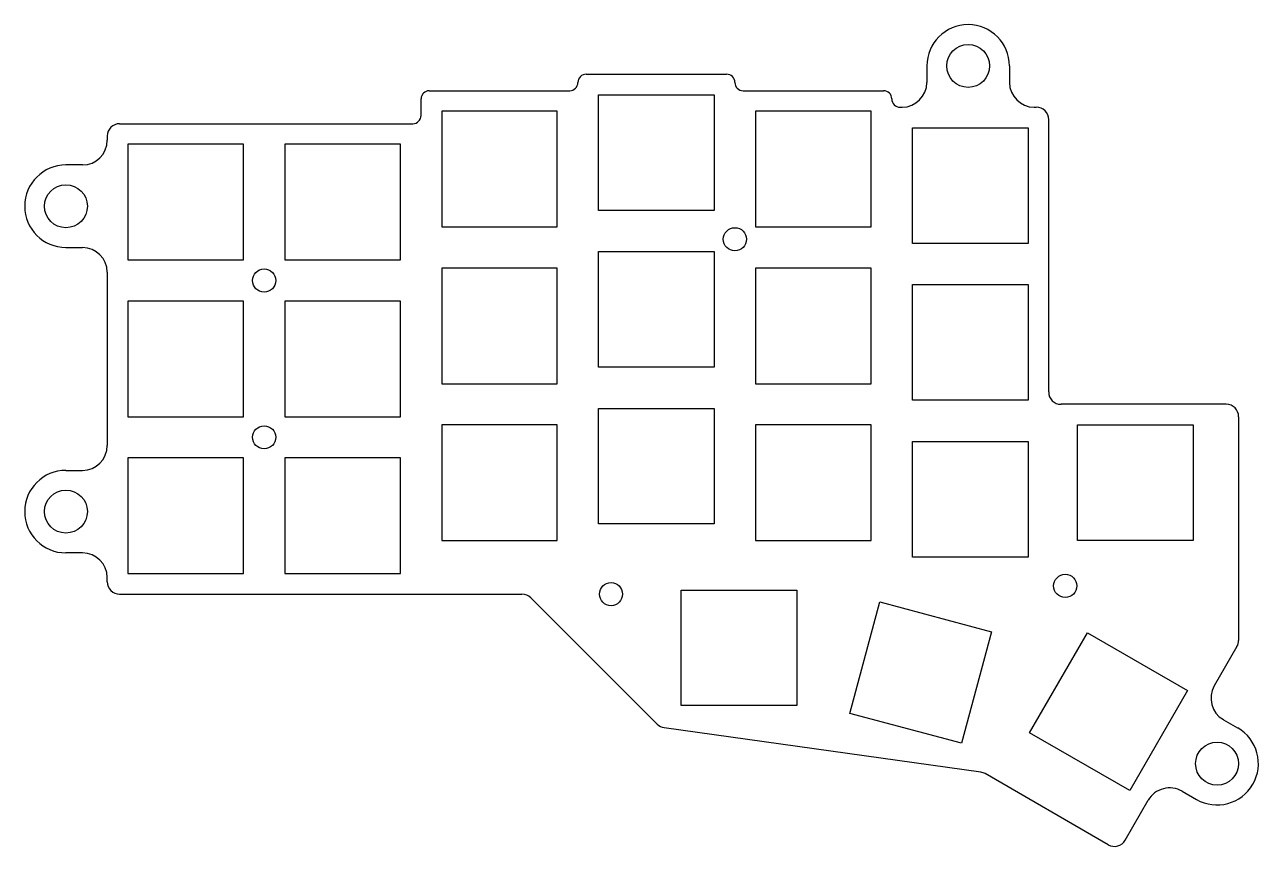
# Model space of a CAD drawing. Header units: millimetres. Extents: x -10 to 139, y -31 to 69.
import ezdxf

# ---------------------------------------------------------------- set-up
doc = ezdxf.new("R2010")
doc.units = ezdxf.units.MM

# ---------------------------------------------------------------- blocks, each defined once
blk = doc.blocks.new('*U2')
blk.add_lwpolyline([(-7, -7), (7, -7), (7, 7), (-7, 7)], close=True)
blk = doc.blocks.new('*U3')
at = {"color": 0, "linetype": 'ByBlock', "lineweight": -2, "transparency": 16777216}
for p in [(0, 38), (19, 38), (0, 19), (19, 19), (0, 0), (19, 0)]:
    blk.add_blockref('*U2', p, dxfattribs=at)
blk = doc.blocks.new('*U4')
blk.add_lwpolyline([(-7, -7), (7, -7), (7, 7), (-7, 7)], close=True)
blk = doc.blocks.new('*U5')
at = {"color": 0, "linetype": 'ByBlock', "lineweight": -2, "transparency": 16777216}
for p in [(0, 38), (38, 38), (0, 19), (38, 19), (0, 0), (38, 0)]:
    blk.add_blockref('*U4', p, dxfattribs=at)
blk = doc.blocks.new('*U6')
blk.add_lwpolyline([(-7, 7), (7, 7), (7, -7), (-7, -7)], close=True)
blk = doc.blocks.new('*U7')
at = {"color": 0, "linetype": 'ByBlock', "lineweight": -2, "transparency": 16777216}
for p in [(0, 0), (0, -19), (0, -38)]:
    blk.add_blockref('*U6', p, dxfattribs=at)
blk = doc.blocks.new('*U8')
blk.add_lwpolyline([(-7, 7), (7, 7), (7, -7), (-7, -7)], close=True)
blk = doc.blocks.new('*U9')
at = {"color": 0, "linetype": 'ByBlock', "lineweight": -2, "transparency": 16777216}
for p in [(0, 0), (0, -19), (0, -38)]:
    blk.add_blockref('*U8', p, dxfattribs=at)

msp = doc.modelspace()

# ---------------------------------------------------------------- linework, layer by layer
for p, q in [((58, 63), (75, 63)), ((99.25, 64), (99.25, 62)), ((109.25, 64), (109.25, 62)), ((57, 62), (57, 62)), ((57, 62), (57, 62)), ((76, 62), (76, 62)), ((76, 62), (76, 62)), ((38, 58), (38, 60)), ((39, 61), (56, 61)), ((77, 61), (94, 61)), ((95, 60), (95, 60)), ((95, 60), (95, 60)), ((96, 59), (96.25, 59)), ((112.25, 59), (112.5, 59)), ((1.5, 57), (37, 57)), ((114, 24.5), (114, 57.5)), ((0, 55.5), (0, 55)), ((-3, 52), (-5, 52)), ((-5, 42), (-3, 42)), ((0, 39), (0, 18)), ((135.5, 23), (115.5, 23)), ((137, 21.5), (137, -5.6)), ((-5, 15), (-3, 15)), ((-3, 5), (-5, 5)), ((0, 1.5), (0, 2)), ((1.5, 0), (50.22, 0)), ((66.59, -15.75), (51.28, -0.44)), ((136.8, -6.35), (134.05, -11.11)), ((105.78, -21.57), (67.45, -16.18)), ((135.15, -15.21), (136.88, -16.21)), ((121.22, -30.36), (106.32, -21.75)), ((130.16, -23.87), (131.89, -24.87)), ((123.27, -29.81), (126.06, -24.97))]:
    msp.add_line(p, q)
for points in [[(117.5, 20.5), (131.5, 20.5), (131.5, 6.5), (117.5, 6.5)], [(69.5, 0.5), (83.5, 0.5), (83.5, -13.5), (69.5, -13.5)], [(93.55, -0.93), (107.07, -4.55), (103.45, -18.07), (89.93, -14.45)], [(118.69, -4.69), (130.81, -11.69), (123.81, -23.81), (111.69, -16.81)]]:
    msp.add_lwpolyline(points, close=True)
for centre, radius in [((104.25, 64), 2.6), ((-5, 47), 2.6), ((76, 43), 1.4), ((19, 38), 1.4), ((19, 19), 1.4), ((-5, 10), 2.6), ((116, 1), 1.4), ((61, 0), 1.4), ((134.39, -20.54), 2.6)]:
    msp.add_circle(centre, radius)
for centre, radius, start, end in [((104.25, 64), 5, 0, 180), ((58, 62), 1, 90, 180), ((75, 62), 1, 0, 90), ((56, 62), 1, 270, 0), ((77, 62), 1, 180, 270), ((96.25, 62), 3, 270, 0), ((112.25, 62), 3, 180, 270), ((39, 60), 1, 90, 180), ((94, 60), 1, 0, 90), ((96, 60), 1, 180, 270), ((112.5, 57.5), 1.5, 0, 90), ((1.5, 55.5), 1.5, 90, 180), ((37, 58), 1, 270, 0), ((-3, 55), 3, 270, 0), ((-5, 47), 5, 90, 270), ((-3, 39), 3, 0, 90), ((115.5, 24.5), 1.5, 180, 270), ((135.5, 21.5), 1.5, 0, 90), ((-3, 18), 3, 270, 0), ((-5, 10), 5, 90, 270), ((-3, 2), 3, 0, 90), ((1.5, 1.5), 1.5, 180, 270), ((50.22, -1.5), 1.5, 45, 90), ((135.5, -5.6), 1.5, 330.0264, 0), ((136.65, -12.61), 3, 150.0264, 240), ((67.66, -14.69), 1.5, 225, 262), ((134.39, -20.54), 5, 240.0264, 60.0264), ((105.57, -23.05), 1.5, 60, 82), ((128.66, -26.47), 3, 60, 150.0264), ((121.97, -29.06), 1.5, 240, 330.0264)]:
    msp.add_arc(centre, radius, start, end)

# ---------------------------------------------------------------- block references
for name, p in [('*U7', (66.5, 53.5)), ('*U5', (47.5, 13.5)), ('*U9', (104.5, 49.5)), ('*U3', (9.5, 9.5))]:
    msp.add_blockref(name, p)

doc.saveas('drawing.dxf')
